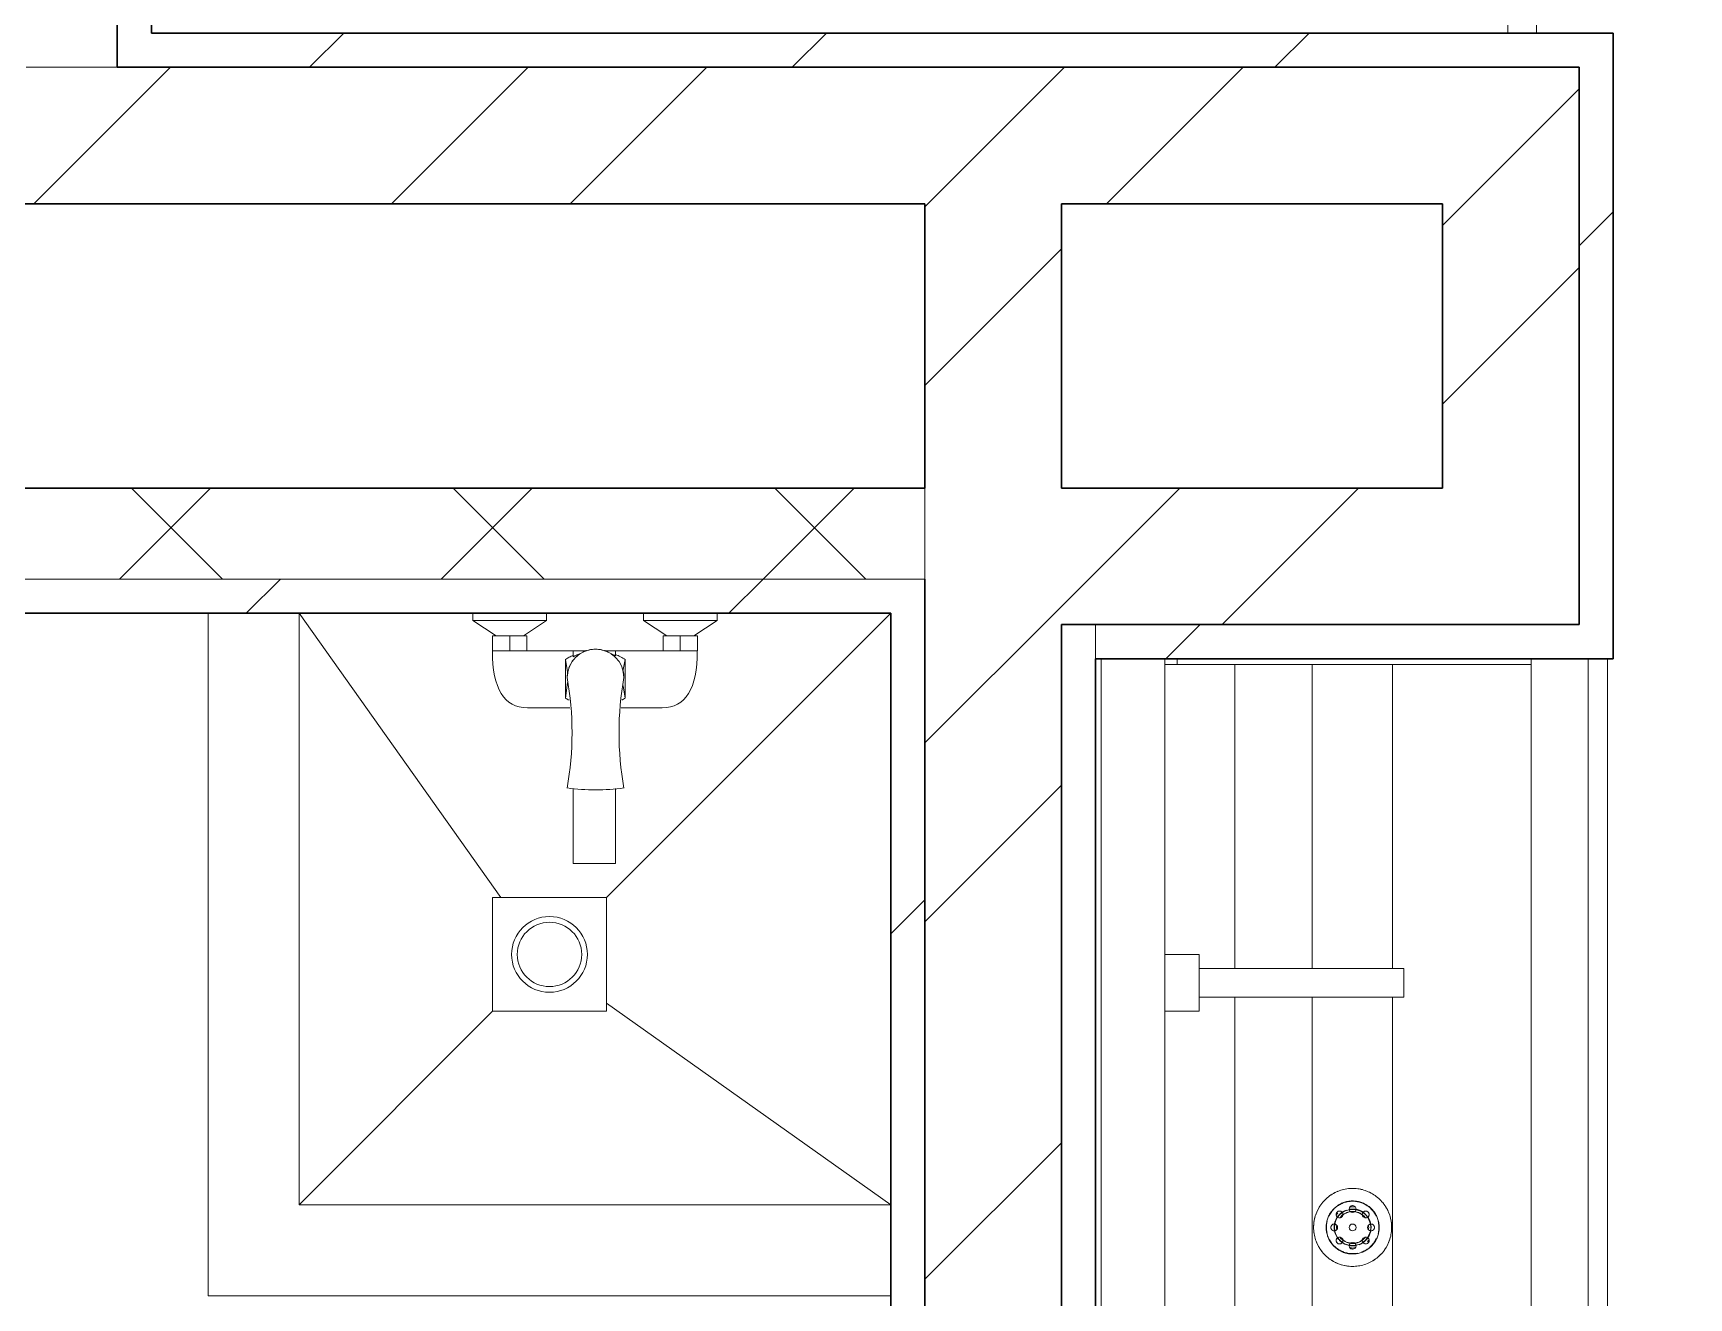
# Model space of a CAD drawing. Header units: millimetres. Extents: x -259809 to 472825, y -397243 to 31861.
# Drawn here: x -14705 to -13249, y -363169 to -362057 of the extents above; entities that cross this region are included whole.
import ezdxf

# ---------------------------------------------------------------- set-up
doc = ezdxf.new("R2010")
doc.units = ezdxf.units.MM
for name, color, linetype, lineweight in [('Витраж', 252, 'Continuous', 9), ('лс', 5, 'Continuous', 30), ('Обобщенные модели', 252, 'Continuous', 18), ('Сантехника', 252, 'Continuous', 18), ('Стены наружные', 252, 'Continuous', 18), ('Стены штриховка', 7, 'Continuous', 9)]:
    doc.layers.add(name, color=color, linetype=linetype, lineweight=lineweight)

# ---------------------------------------------------------------- blocks, each defined once
blk = doc.blocks.new('1 этаж')
at = {"layer": 'Витраж', "color": 251, "lineweight": 18, "true_color": 0x636466}
for p, q in [((-13408.3, -9345.3), (-13408.3, -9370.3)), ((-13383.3, -9370.3), (-13383.3, -9345.3)), ((-13408.3, -9370.3), (-13383.3, -9370.3))]:
    blk.add_line(p, q, dxfattribs=at)
at = {"layer": 'Обобщенные модели', "color": 251, "true_color": 0x636466}
for p, q in [((-14550.8, -9880.3), (-14550.8, -10480.3)), ((-14470.8, -10400.3), (-14470.8, -9880.3)), ((-14470.8, -9880.3), (-14293.5, -10130.3)), ((-13950.8, -9880.3), (-14200.8, -10130.3)), ((-14470.8, -10400.3), (-14300.8, -10230.3)), ((-14200.8, -10223), (-13950.8, -10400.3)), ((-13950.8, -10400.3), (-14470.8, -10400.3)), ((-14550.8, -10480.3), (-13950.8, -10480.3))]:
    blk.add_line(p, q, dxfattribs=at)
at = {"layer": 'Обобщенные модели', "color": 251, "lineweight": 9, "true_color": 0x636466}
for centre, radius, start, end in [((-14210.3, -9936.8), 24.9, 0, 180), ((-14507.6, -9985.4), 276.6, 349.8828, 10.1172), ((-13913.1, -9985.4), 276.6, 169.8828, 190.1172), ((-14210.3, -9849.6), 186, 262.307, 277.693)]:
    blk.add_arc(centre, radius, start, end, dxfattribs=at)
for points, knots in [([(-14210.3, -9911.9), (-14211.3, -9911.9), (-14212.8, -9912), (-14214.7, -9912.3), (-14215.7, -9912.4), (-14216.1, -9912.6)], [0, 0, 0, 0, 0.0714286, 0.1071429, 0.1428571, 0.1428571, 0.1428571, 0.1428571]), ([(-14204.6, -9912.6), (-14205, -9912.4), (-14206, -9912.3), (-14207.9, -9912), (-14209.3, -9911.9), (-14210.3, -9911.9)], [0.8571429, 0.8571429, 0.8571429, 0.8571429, 0.8928571, 0.9285714, 1, 1, 1, 1]), ([(-14232.6, -9925.6), (-14232.8, -9926), (-14233.2, -9926.9), (-14233.6, -9928), (-14233.9, -9928.6), (-14233.9, -9928.8)], [0.71428571, 0.71428571, 0.71428571, 0.71428571, 0.75, 0.78571429, 0.80227909, 0.80227909, 0.80227909, 0.80227909]), ([(-14229.6, -9921), (-14229.9, -9921.4), (-14230.4, -9922.1), (-14230.9, -9922.7), (-14231.1, -9923.1)], [0.57142857, 0.57142857, 0.57142857, 0.57142857, 0.60714286, 0.63719083, 0.63719083, 0.63719083, 0.63719083]), ([(-14224, -9915.9), (-14224.2, -9916.1), (-14224.7, -9916.4), (-14225.3, -9916.9), (-14225.9, -9917.3), (-14226.4, -9917.7), (-14226.8, -9918.1), (-14227, -9918.3), (-14227.1, -9918.4)], [0.365798, 0.365798, 0.365798, 0.365798, 0.3928571, 0.4107143, 0.4285714, 0.4464286, 0.4642857, 0.4733784, 0.4733784, 0.4733784, 0.4733784]), ([(-14218.2, -9913.1), (-14218.4, -9913.2), (-14219.1, -9913.4), (-14219.9, -9913.8), (-14220.7, -9914.1), (-14221.2, -9914.3), (-14221.4, -9914.4)], [0.1967317, 0.1967317, 0.1967317, 0.1967317, 0.21428571, 0.25, 0.26785714, 0.28571429, 0.28571429, 0.28571429, 0.28571429]), ([(-14199.3, -9914.4), (-14199.5, -9914.3), (-14200, -9914.1), (-14200.8, -9913.8), (-14201.6, -9913.4), (-14202.3, -9913.2), (-14202.5, -9913.1)], [0.71428571, 0.71428571, 0.71428571, 0.71428571, 0.73214286, 0.75, 0.78571429, 0.8032683, 0.8032683, 0.8032683, 0.8032683]), ([(-14193.6, -9918.4), (-14193.6, -9918.3), (-14194.1, -9917.9), (-14194.7, -9917.4), (-14195.4, -9916.9), (-14196, -9916.4), (-14196.4, -9916.1), (-14196.7, -9915.9)], [0.5266216, 0.5266216, 0.5266216, 0.5266216, 0.5357143, 0.5714286, 0.5892857, 0.6071429, 0.634202, 0.634202, 0.634202, 0.634202]), ([(-14189.6, -9923.1), (-14189.8, -9922.7), (-14190.3, -9922.1), (-14190.8, -9921.4), (-14191, -9921)], [0.36280917, 0.36280917, 0.36280917, 0.36280917, 0.39285714, 0.42857143, 0.42857143, 0.42857143, 0.42857143]), ([(-14186.7, -9928.8), (-14186.8, -9928.6), (-14187, -9928), (-14187.5, -9926.9), (-14187.9, -9926), (-14188.1, -9925.6)], [0.19772091, 0.19772091, 0.19772091, 0.19772091, 0.21428571, 0.25, 0.28571429, 0.28571429, 0.28571429, 0.28571429])]:
    blk.add_open_spline(points, degree=3, knots=knots, dxfattribs=at)
for points in [[(-14234.6, -9931), (-14235, -9932.8), (-14235.2, -9934.8), (-14235.2, -9936.8)], [(-14185.4, -9936.8), (-14185.4, -9934.8), (-14185.7, -9932.8), (-14186.1, -9931)]]:
    blk.add_open_spline(points, degree=3, dxfattribs=at)
at = {"layer": 'Сантехника', "color": 251, "true_color": 0x636466}
for p, q in [((-14318.3, -9880.3), (-14318.3, -9886.7)), ((-14253.3, -9886.7), (-14253.3, -9880.3)), ((-14168.3, -9880.3), (-14168.3, -9886.6)), ((-14103.3, -9886.6), (-14103.3, -9880.3)), ((-14318.3, -9886.7), (-14297.8, -9900.3)), ((-14253.3, -9886.7), (-14318.3, -9886.7)), ((-14273.8, -9900.3), (-14253.3, -9886.7)), ((-14168.3, -9886.6), (-14147.8, -9900.3)), ((-14103.3, -9886.6), (-14168.3, -9886.6)), ((-14123.8, -9900.3), (-14103.3, -9886.6)), ((-14300.8, -9900.3), (-14285.8, -9900.3)), ((-14300.8, -9913.3), (-14300.8, -9900.3)), ((-14285.8, -9900.3), (-14270.8, -9900.3)), ((-14285.8, -9900.3), (-14285.8, -9913.3)), ((-14270.8, -9900.3), (-14270.8, -9913.3)), ((-14150.8, -9900.3), (-14135.8, -9900.3)), ((-14150.8, -9913.3), (-14150.8, -9900.3)), ((-14135.8, -9900.3), (-14120.8, -9900.3)), ((-14135.8, -9913.3), (-14135.8, -9900.3)), ((-14120.8, -9900.3), (-14120.8, -9913.3)), ((-14301, -9913.4), (-14293.7, -9913.4)), ((-14285.8, -9913.3), (-14293.7, -9913.3)), ((-14277.9, -9913.3), (-14285.8, -9913.3)), ((-14277.9, -9913.3), (-14230, -9913.3)), ((-14236.7, -9955), (-14236.7, -9920.9)), ((-14236.7, -9920.9), (-14234.8, -9933.6)), ((-14230, -9918.6), (-14230, -9913.3)), ((-14230, -9913.3), (-14218.2, -9913.3)), ((-14202.5, -9913.3), (-14192.8, -9913.3)), ((-14192.8, -9913.3), (-14192.8, -9917.7)), ((-14192.8, -9913.3), (-14143.7, -9913.3)), ((-14186.2, -9931.2), (-14184.3, -9920.9)), ((-14184.3, -9920.9), (-14184.3, -9955)), ((-14135.8, -9913.3), (-14143.7, -9913.3)), ((-14127.9, -9913.3), (-14135.8, -9913.3)), ((-14127.9, -9913.4), (-14120.9, -9913.4)), ((-13765.8, -11590.3), (-13765.8, -9920.3)), ((-13709.8, -9925.3), (-13709.8, -9920.3)), ((-13709.8, -9920.3), (-13709.8, -9925.3)), ((-13709.8, -11585.3), (-13709.8, -9925.3)), ((-13709.8, -9925.3), (-13707.4, -9925.3)), ((-13698.9, -9925.3), (-13707.4, -9925.3)), ((-13698.9, -9925.3), (-13698.9, -9920.3)), ((-13387.8, -9925.3), (-13698.9, -9925.3)), ((-13648.4, -10192.9), (-13648.4, -9925.3)), ((-13580.4, -10192.8), (-13580.4, -9925.3)), ((-13509.7, -10192.8), (-13509.7, -9925.3)), ((-13387.8, -9920.3), (-13387.8, -9925.3)), ((-13387.8, -11585.3), (-13387.8, -9925.3)), ((-13337.8, -11590.3), (-13337.8, -9920.3)), ((-13320.8, -11590.3), (-13320.8, -9920.3)), ((-14236.7, -9955), (-14234.9, -9941.2)), ((-14184.3, -9955), (-14186.1, -9944.2)), ((-14270.2, -9963.5), (-14232.9, -9963.5)), ((-14187.8, -9963.5), (-14151.7, -9963.5)), ((-14230, -10093.1), (-14230, -10034.3)), ((-14192.8, -10034.5), (-14192.8, -10093.1)), ((-14230, -10093.1), (-14230, -10100.3)), ((-14230, -10100.3), (-14192.8, -10100.3)), ((-14192.8, -10100.3), (-14192.8, -10093.1)), ((-14300.8, -10130.3), (-14300.8, -10230.3)), ((-14200.8, -10130.3), (-14300.8, -10130.3)), ((-14200.8, -10230.3), (-14200.8, -10130.3)), ((-13679.8, -10180.3), (-13709.8, -10180.3)), ((-13679.8, -10230.3), (-13679.8, -10180.3)), ((-13499.8, -10192.8), (-13679.8, -10192.8)), ((-13499.8, -10217.8), (-13499.8, -10192.8)), ((-13679.8, -10217.8), (-13499.8, -10217.8)), ((-13648.4, -10742.9), (-13648.4, -10217.7)), ((-13580.4, -10742.8), (-13580.4, -10217.8)), ((-13509.7, -10742.8), (-13509.7, -10217.8)), ((-14300.8, -10230.3), (-14200.8, -10230.3)), ((-13709.8, -10230.3), (-13679.8, -10230.3))]:
    blk.add_line(p, q, dxfattribs=at)
at = {"layer": 'Сантехника', "color": 251, "true_color": 0x636466, "flags": 128}
for points in [[(-13510.5, -10420.3), (-13510.5, -10418.9), (-13510.6, -10417.6), (-13510.7, -10416.2), (-13510.9, -10414.8), (-13511.2, -10413.5), (-13511.5, -10412.2), (-13511.8, -10410.8), (-13512.2, -10409.5), (-13512.7, -10408.2), (-13513.2, -10407), (-13513.8, -10405.7), (-13514.4, -10404.5), (-13515, -10403.3), (-13515.7, -10402.1), (-13516.5, -10400.9), (-13517.3, -10399.8), (-13518.1, -10398.7), (-13519, -10397.7), (-13519.9, -10396.7), (-13520.9, -10395.7), (-13521.9, -10394.8), (-13522.9, -10393.9), (-13524, -10393), (-13525.1, -10392.2), (-13526.3, -10391.5), (-13527.4, -10390.7), (-13528.6, -10390.1), (-13529.9, -10389.4), (-13531.1, -10388.9), (-13532.4, -10388.3), (-13533.7, -10387.9), (-13535, -10387.5), (-13536.3, -10387.1), (-13537.6, -10386.8), (-13539, -10386.5), (-13540.3, -10386.3), (-13541.7, -10386.2), (-13543.1, -10386.1), (-13544.4, -10386), (-13545.8, -10386), (-13547.2, -10386.1), (-13548.5, -10386.2), (-13549.9, -10386.4), (-13551.3, -10386.6), (-13552.6, -10386.9), (-13553.9, -10387.2), (-13555.2, -10387.6), (-13556.5, -10388.1), (-13557.8, -10388.6), (-13559.1, -10389.1), (-13560.3, -10389.7), (-13561.5, -10390.4), (-13562.7, -10391.1), (-13563.9, -10391.8), (-13565, -10392.6), (-13566.1, -10393.4), (-13567.1, -10394.3), (-13568.2, -10395.2), (-13569.1, -10396.2), (-13570.1, -10397.1), (-13571, -10398.2), (-13571.9, -10399.2), (-13572.7, -10400.3), (-13573.5, -10401.5), (-13574.2, -10402.6), (-13574.9, -10403.8), (-13575.5, -10405), (-13576.1, -10406.3), (-13576.6, -10407.5), (-13577.1, -10408.8), (-13577.6, -10410.1), (-13577.9, -10411.4), (-13578.3, -10412.8), (-13578.5, -10414.1), (-13578.8, -10415.5), (-13578.9, -10416.8), (-13579, -10418.2), (-13579.1, -10419.6), (-13579.1, -10420.3)], [(-13568.1, -10420.3), (-13568.1, -10419.4), (-13568, -10418.5), (-13567.9, -10417.5), (-13567.8, -10416.6), (-13567.6, -10415.7), (-13567.4, -10414.8), (-13567.2, -10413.9), (-13566.9, -10413), (-13566.6, -10412.1), (-13566.3, -10411.2), (-13565.9, -10410.4), (-13565.5, -10409.6), (-13565, -10408.7), (-13564.5, -10407.9), (-13564, -10407.2), (-13563.5, -10406.4), (-13562.9, -10405.7), (-13562.3, -10404.9), (-13561.7, -10404.3), (-13561, -10403.6), (-13560.4, -10403), (-13559.6, -10402.4), (-13558.9, -10401.8), (-13558.2, -10401.2), (-13557.4, -10400.7), (-13556.6, -10400.2), (-13555.8, -10399.8), (-13555, -10399.3), (-13554.1, -10399), (-13553.2, -10398.6), (-13552.4, -10398.3), (-13551.5, -10398), (-13550.6, -10397.7), (-13549.7, -10397.5), (-13548.8, -10397.4), (-13547.8, -10397.2), (-13546.9, -10397.1), (-13546, -10397), (-13545.1, -10397), (-13544.1, -10397), (-13543.2, -10397.1), (-13542.3, -10397.2), (-13541.3, -10397.3), (-13540.4, -10397.4), (-13539.5, -10397.6), (-13538.6, -10397.9), (-13537.7, -10398.1), (-13536.8, -10398.4), (-13536, -10398.8), (-13535.1, -10399.1), (-13534.3, -10399.5), (-13533.4, -10400), (-13532.6, -10400.4), (-13531.9, -10400.9), (-13531.1, -10401.5), (-13530.3, -10402), (-13529.6, -10402.6), (-13528.9, -10403.3), (-13528.3, -10403.9), (-13527.6, -10404.6), (-13527, -10405.3), (-13526.4, -10406), (-13525.9, -10406.7), (-13525.3, -10407.5), (-13524.8, -10408.3), (-13524.4, -10409.1), (-13523.9, -10409.9), (-13523.5, -10410.8), (-13523.2, -10411.6), (-13522.8, -10412.5), (-13522.6, -10413.4), (-13522.3, -10414.3), (-13522.1, -10415.2), (-13521.9, -10416.1), (-13521.7, -10417), (-13521.6, -10418), (-13521.5, -10418.9), (-13521.5, -10419.8), (-13521.5, -10420.3)], [(-13565.2, -10409.7), (-13564.8, -10408.9), (-13564.3, -10408.1), (-13563.8, -10407.3), (-13563.3, -10406.6), (-13562.7, -10405.8), (-13562.1, -10405.1), (-13561.5, -10404.4), (-13560.9, -10403.8), (-13560.2, -10403.2), (-13559.5, -10402.6), (-13558.8, -10402)], [(-13561.3, -10403.9), (-13562, -10404.6), (-13562.6, -10405.3), (-13563.2, -10406), (-13563.7, -10406.7), (-13564.3, -10407.5), (-13564.8, -10408.3), (-13565.2, -10409.1)], [(-13561, -10420.3), (-13561, -10419.7), (-13560.9, -10419), (-13560.9, -10418.4), (-13560.8, -10417.7), (-13560.7, -10417.1), (-13560.5, -10416.5), (-13560.4, -10415.8), (-13560.2, -10415.2), (-13560, -10414.6), (-13559.7, -10414), (-13559.5, -10413.4), (-13559.2, -10412.8), (-13558.9, -10412.3), (-13558.5, -10411.7), (-13558.2, -10411.2), (-13557.8, -10410.6), (-13557.4, -10410.1), (-13557, -10409.6), (-13556.5, -10409.2), (-13556.1, -10408.7), (-13555.6, -10408.2), (-13555.1, -10407.8), (-13554.6, -10407.4), (-13554.1, -10407), (-13553.6, -10406.7)], [(-13558, -10401.4), (-13557.2, -10400.9), (-13556.5, -10400.4), (-13555.7, -10400), (-13554.8, -10399.6), (-13554, -10399.2), (-13553.1, -10398.8), (-13552.3, -10398.5), (-13551.4, -10398.2), (-13550.5, -10398), (-13549.6, -10397.8), (-13548.7, -10397.6), (-13547.8, -10397.5), (-13546.9, -10397.4), (-13546, -10397.3), (-13545.1, -10397.3), (-13544.1, -10397.3), (-13543.2, -10397.3), (-13542.3, -10397.4), (-13541.4, -10397.5), (-13540.5, -10397.7), (-13539.6, -10397.9), (-13538.7, -10398.1), (-13537.8, -10398.4), (-13536.9, -10398.7), (-13536.1, -10399), (-13535.2, -10399.4), (-13534.4, -10399.8), (-13533.6, -10400.2), (-13532.8, -10400.7), (-13532, -10401.2), (-13531.2, -10401.7), (-13530.5, -10402.2), (-13529.8, -10402.8), (-13529.1, -10403.4), (-13528.4, -10404.1), (-13527.8, -10404.8), (-13527.2, -10405.4), (-13526.6, -10406.2), (-13526.1, -10406.9), (-13525.6, -10407.7), (-13525.1, -10408.4), (-13524.6, -10409.2)], [(-13548.3, -10397.3), (-13549.2, -10397.4), (-13550.1, -10397.6), (-13551, -10397.9), (-13551.9, -10398.1), (-13552.8, -10398.4), (-13553.6, -10398.8), (-13554.5, -10399.1), (-13555.3, -10399.5)], [(-13548.2, -10404.5), (-13547.6, -10404.3), (-13546.9, -10404.3), (-13546.3, -10404.2), (-13545.6, -10404.1), (-13545, -10404.1), (-13544.3, -10404.1), (-13543.7, -10404.2), (-13543, -10404.2), (-13542.4, -10404.3), (-13541.8, -10404.4)], [(-13534.1, -10399.6), (-13534.7, -10399.3), (-13535.5, -10399), (-13536.4, -10398.6), (-13537.2, -10398.3), (-13538.1, -10398), (-13539, -10397.7), (-13539.9, -10397.5), (-13540.8, -10397.4), (-13541.8, -10397.2)], [(-13535.8, -10406.8), (-13535.3, -10407.2), (-13534.8, -10407.6), (-13534.3, -10408), (-13533.8, -10408.5), (-13533.3, -10408.9), (-13532.9, -10409.4), (-13532.4, -10409.9), (-13532, -10410.4), (-13531.6, -10410.9), (-13531.3, -10411.4), (-13530.9, -10412), (-13530.6, -10412.5), (-13530.3, -10413.1), (-13530, -10413.7), (-13529.8, -10414.3), (-13529.5, -10414.9), (-13529.3, -10415.5), (-13529.2, -10416.1), (-13529, -10416.8), (-13528.9, -10417.4), (-13528.8, -10418), (-13528.7, -10418.7), (-13528.6, -10419.3), (-13528.6, -10420), (-13528.6, -10420.3)], [(-13524.6, -10408.7), (-13525.1, -10407.9), (-13525.6, -10407.2), (-13526.1, -10406.4), (-13526.7, -10405.7), (-13527.3, -10404.9), (-13527.9, -10404.3), (-13528.6, -10403.6)], [(-13579.1, -10420.3), (-13579.1, -10421.7), (-13579, -10423.1), (-13578.9, -10424.4), (-13578.7, -10425.8), (-13578.4, -10427.1), (-13578.1, -10428.5), (-13577.8, -10429.8), (-13577.4, -10431.1), (-13576.9, -10432.4), (-13576.4, -10433.7), (-13575.8, -10434.9), (-13575.2, -10436.2), (-13574.6, -10437.4), (-13573.9, -10438.5), (-13573.1, -10439.7), (-13572.3, -10440.8), (-13571.5, -10441.9), (-13570.6, -10442.9), (-13569.7, -10443.9), (-13568.7, -10444.9), (-13567.7, -10445.9), (-13566.7, -10446.7), (-13565.6, -10447.6), (-13564.5, -10448.4), (-13563.3, -10449.2), (-13562.2, -10449.9), (-13561, -10450.6), (-13559.7, -10451.2), (-13558.5, -10451.8), (-13557.2, -10452.3), (-13555.9, -10452.8), (-13554.6, -10453.2), (-13553.3, -10453.5), (-13552, -10453.9), (-13550.6, -10454.1), (-13549.3, -10454.3), (-13547.9, -10454.5), (-13546.5, -10454.6), (-13545.2, -10454.6), (-13543.8, -10454.6), (-13542.4, -10454.5), (-13541.1, -10454.4), (-13539.7, -10454.2), (-13538.4, -10454), (-13537, -10453.7), (-13535.7, -10453.4), (-13534.4, -10453), (-13533.1, -10452.5), (-13531.8, -10452), (-13530.5, -10451.5), (-13529.3, -10450.9), (-13528.1, -10450.3), (-13526.9, -10449.6), (-13525.7, -10448.8), (-13524.6, -10448), (-13523.5, -10447.2), (-13522.5, -10446.3), (-13521.4, -10445.4), (-13520.5, -10444.5), (-13519.5, -10443.5), (-13518.6, -10442.5), (-13517.7, -10441.4), (-13516.9, -10440.3), (-13516.1, -10439.2), (-13515.4, -10438), (-13514.7, -10436.8), (-13514.1, -10435.6), (-13513.5, -10434.3), (-13513, -10433.1), (-13512.5, -10431.8), (-13512, -10430.5), (-13511.7, -10429.2), (-13511.3, -10427.9), (-13511.1, -10426.5), (-13510.8, -10425.2), (-13510.7, -10423.8), (-13510.6, -10422.4), (-13510.5, -10421.1), (-13510.5, -10420.3)], [(-13567.8, -10416.4), (-13567.9, -10417), (-13568, -10418), (-13568.1, -10418.9), (-13568.1, -10419.8), (-13568.1, -10420.3)], [(-13568.1, -10420.3), (-13568.1, -10421.2), (-13568, -10422.2), (-13567.9, -10423.1), (-13567.8, -10424)], [(-13521.5, -10420.3), (-13521.5, -10421.2), (-13521.6, -10422.2), (-13521.7, -10423.1), (-13521.8, -10424), (-13522, -10424.9), (-13522.2, -10425.9), (-13522.4, -10426.8), (-13522.7, -10427.6), (-13523, -10428.5), (-13523.3, -10429.4), (-13523.7, -10430.2), (-13524.1, -10431.1), (-13524.6, -10431.9), (-13525.1, -10432.7), (-13525.6, -10433.5), (-13526.1, -10434.2), (-13526.7, -10435), (-13527.3, -10435.7), (-13527.9, -10436.4), (-13528.6, -10437), (-13529.2, -10437.7), (-13530, -10438.3), (-13530.7, -10438.9), (-13531.4, -10439.4), (-13532.2, -10439.9), (-13533, -10440.4), (-13533.8, -10440.9), (-13534.7, -10441.3), (-13535.5, -10441.7), (-13536.4, -10442), (-13537.2, -10442.3), (-13538.1, -10442.6), (-13539, -10442.9), (-13539.9, -10443.1), (-13540.8, -10443.3), (-13541.8, -10443.4), (-13542.7, -10443.5), (-13543.6, -10443.6), (-13544.5, -10443.6), (-13545.5, -10443.6), (-13546.4, -10443.6), (-13547.3, -10443.5), (-13548.3, -10443.4), (-13549.2, -10443.2), (-13550.1, -10443), (-13551, -10442.8), (-13551.9, -10442.5), (-13552.8, -10442.2), (-13553.6, -10441.9), (-13554.5, -10441.5), (-13555.3, -10441.1), (-13556.2, -10440.7), (-13557, -10440.2), (-13557.7, -10439.7), (-13558.5, -10439.2), (-13559.3, -10438.6), (-13560, -10438), (-13560.7, -10437.4), (-13561.3, -10436.7), (-13562, -10436.1), (-13562.6, -10435.4), (-13563.2, -10434.6), (-13563.7, -10433.9), (-13564.3, -10433.1), (-13564.8, -10432.3), (-13565.2, -10431.5), (-13565.7, -10430.7), (-13566.1, -10429.8), (-13566.4, -10429), (-13566.8, -10428.1), (-13567, -10427.2), (-13567.3, -10426.3), (-13567.5, -10425.4), (-13567.7, -10424.5), (-13567.9, -10423.6), (-13568, -10422.7), (-13568.1, -10421.7), (-13568.1, -10420.8), (-13568.1, -10420.3)], [(-13567.8, -10420.3), (-13567.8, -10419.4), (-13567.8, -10418.5), (-13567.7, -10417.6), (-13567.5, -10416.6), (-13567.4, -10415.7), (-13567.2, -10414.8)], [(-13567.3, -10425.4), (-13567.5, -10424.5), (-13567.6, -10423.6), (-13567.7, -10422.6), (-13567.8, -10421.7), (-13567.8, -10420.8), (-13567.8, -10420.3)], [(-13553.8, -10433.8), (-13554.3, -10433.4), (-13554.9, -10433), (-13555.4, -10432.6), (-13555.8, -10432.2), (-13556.3, -10431.7), (-13556.7, -10431.3), (-13557.2, -10430.8), (-13557.6, -10430.3), (-13558, -10429.7), (-13558.3, -10429.2), (-13558.7, -10428.7), (-13559, -10428.1), (-13559.3, -10427.5), (-13559.6, -10426.9), (-13559.8, -10426.3), (-13560.1, -10425.7), (-13560.3, -10425.1), (-13560.5, -10424.5), (-13560.6, -10423.9), (-13560.7, -10423.2), (-13560.8, -10422.6), (-13560.9, -10422), (-13561, -10421.3), (-13561, -10420.7), (-13561, -10420.3)], [(-13528.6, -10420.3), (-13528.6, -10421), (-13528.7, -10421.6), (-13528.7, -10422.3), (-13528.8, -10422.9), (-13528.9, -10423.5), (-13529.1, -10424.2), (-13529.2, -10424.8), (-13529.4, -10425.4), (-13529.6, -10426), (-13529.9, -10426.6), (-13530.1, -10427.2), (-13530.4, -10427.8), (-13530.7, -10428.4), (-13531.1, -10428.9), (-13531.4, -10429.5), (-13531.8, -10430), (-13532.2, -10430.5), (-13532.6, -10431), (-13533.1, -10431.5), (-13533.5, -10431.9), (-13534, -10432.4), (-13534.5, -10432.8), (-13535, -10433.2), (-13535.5, -10433.6), (-13536, -10433.9)], [(-13521.8, -10420.3), (-13521.8, -10421.2), (-13521.8, -10422.2), (-13521.9, -10423.1), (-13522.1, -10424), (-13522.2, -10424.9), (-13522.4, -10425.8)], [(-13522.3, -10415.2), (-13522.1, -10416.2), (-13522, -10417.1), (-13521.9, -10418), (-13521.8, -10418.9), (-13521.8, -10419.8), (-13521.8, -10420.3)], [(-13521.9, -10424.5), (-13521.7, -10423.6), (-13521.6, -10422.7), (-13521.5, -10421.7), (-13521.5, -10420.8), (-13521.5, -10420.3)], [(-13521.5, -10420.3), (-13521.5, -10419.4), (-13521.6, -10418.5), (-13521.7, -10417.5), (-13521.8, -10416.6)], [(-13540.9, -10443), (-13541.8, -10443.2), (-13542.7, -10443.3), (-13543.6, -10443.3), (-13544.6, -10443.3), (-13545.5, -10443.3), (-13546.4, -10443.3), (-13547.3, -10443.2), (-13548.2, -10443.1), (-13549.1, -10442.9), (-13550, -10442.7), (-13550.9, -10442.5), (-13551.8, -10442.3), (-13552.7, -10442), (-13553.5, -10441.6), (-13554.4, -10441.3), (-13555.2, -10440.9), (-13556, -10440.4), (-13556.8, -10440), (-13557.6, -10439.5), (-13558.4, -10438.9), (-13559.1, -10438.4), (-13559.8, -10437.8), (-13560.5, -10437.2), (-13561.2, -10436.5), (-13561.8, -10435.9), (-13562.4, -10435.2), (-13563, -10434.5), (-13563.5, -10433.7), (-13564.1, -10433), (-13564.5, -10432.2), (-13565, -10431.4)], [(-13565, -10431.9), (-13564.5, -10432.7), (-13564, -10433.5), (-13563.5, -10434.2), (-13562.9, -10435), (-13562.3, -10435.7), (-13561.7, -10436.4), (-13561, -10437)], [(-13524.4, -10431), (-13524.8, -10431.8), (-13525.3, -10432.6), (-13525.8, -10433.3), (-13526.3, -10434.1), (-13526.9, -10434.8), (-13527.5, -10435.5), (-13528.1, -10436.2), (-13528.8, -10436.8), (-13529.4, -10437.5), (-13530.1, -10438.1), (-13530.8, -10438.6)], [(-13528.3, -10436.7), (-13527.6, -10436.1), (-13527, -10435.4), (-13526.4, -10434.6), (-13525.9, -10433.9), (-13525.3, -10433.1), (-13524.8, -10432.3), (-13524.4, -10431.5)], [(-13555.8, -10440.9), (-13555, -10441.3), (-13554.1, -10441.7), (-13553.2, -10442), (-13552.4, -10442.3), (-13551.5, -10442.6), (-13550.6, -10442.9), (-13549.7, -10443.1), (-13548.8, -10443.3), (-13547.8, -10443.4)], [(-13541.5, -10436.2), (-13542, -10436.3), (-13542.7, -10436.4), (-13543.3, -10436.4), (-13544, -10436.5), (-13544.6, -10436.5), (-13545.3, -10436.5), (-13545.9, -10436.5), (-13546.6, -10436.4), (-13547.2, -10436.3), (-13547.8, -10436.2), (-13548.1, -10436.2)], [(-13531.6, -10439.2), (-13532.4, -10439.7), (-13533.1, -10440.2), (-13533.9, -10440.6), (-13534.8, -10441), (-13535.6, -10441.4), (-13536.5, -10441.8), (-13537.3, -10442.1)], [(-13536.8, -10442.2), (-13536, -10441.9), (-13535.1, -10441.5), (-13534.3, -10441.1), (-13534.1, -10441)]]:
    blk.add_lwpolyline(points, dxfattribs=at)
at = {"layer": 'Сантехника', "color": 251, "true_color": 0x636466}
for centre, radius, start, end in [((-14250.8, -10180.3), 33.3, 0, 180), ((-14250.8, -10180.3), 28.3, 0, 180), ((-14250.8, -10180.3), 33.3, 180, 0), ((-14250.8, -10180.3), 28.3, 180, 0), ((-13544.8, -10420.3), 34.3, 112.2071, 130.7179), ((-13544.8, -10420.3), 34.3, 81.2405, 94.5295), ((-13544.8, -10420.3), 34.3, 75.5624, 79.0767), ((-13544.8, -10420.3), 34.3, 56.5875, 71.3412), ((-13544.8, -10420.3), 34.3, 145.0376, 161.2102), ((-13544.8, -10420.3), 23, 144, 154.1058), ((-13544.8, -10420.3), 15.9, 0, 180), ((-13556.3, -10408.9), 3, 45, 225), ((-13556.3, -10408.9), 3, 135, 195), ((-13556.3, -10408.9), 3, 225, 45), ((-13556.3, -10408.9), 3, 90, 120), ((-13544.8, -10420.3), 16.2, 110.5449, 135), ((-13544.8, -10420.3), 13.9, 45, 135), ((-13544.8, -10420.3), 13.9, 45, 135), ((-13556.3, -10408.9), 3, 330, 45), ((-13544.8, -10420.3), 14.1, 102.5449, 112.5), ((-13544.8, -10420.3), 16.2, 48.5253, 101.028), ((-13544.8, -10404.1), 3, 0, 180), ((-13544.8, -10404.1), 3, 100.5906, 180), ((-13544.8, -10404.1), 3, 180, 255), ((-13544.8, -10404.1), 3, 180, 0), ((-13544.8, -10420.3), 14.1, 92.4724, 101.25), ((-13544.8, -10420.3), 14.1, 84.6458, 100.001), ((-13544.8, -10420.3), 18.1, 83.5568, 96.4432), ((-13544.8, -10404.1), 3, 0, 90), ((-13544.8, -10420.3), 14.1, 80.0449, 90), ((-13544.8, -10404.1), 3, 285, 0), ((-13544.8, -10420.3), 14.1, 68.7949, 78.75), ((-13533.3, -10408.9), 3, 135, 210), ((-13533.3, -10408.9), 3, 135, 315), ((-13533.3, -10408.9), 3, 315, 135), ((-13533.3, -10408.9), 3, 60, 90), ((-13533.3, -10408.9), 3, 345, 45), ((-13544.8, -10420.3), 23, 25.3123, 36), ((-13544.8, -10420.3), 34.3, 20.4173, 38.2302), ((-13544.8, -10420.3), 34.3, 170.2639, 180), ((-13544.8, -10420.3), 34.3, 180, 184.4583), ((-13544.8, -10420.3), 34.3, 164.3157, 167.198), ((-13561, -10420.3), 3, 90, 180), ((-13561, -10420.3), 3, 150, 180), ((-13561, -10420.3), 3, 180, 210), ((-13561, -10420.3), 3, 180, 270), ((-13561, -10420.3), 3, 90, 105), ((-13544.8, -10420.3), 16.2, 158.4339, 180), ((-13561, -10420.3), 3, 30, 90), ((-13561, -10420.3), 3, 0, 90), ((-13561, -10420.3), 3, 270, 0), ((-13544.8, -10420.3), 15.9, 180, 0), ((-13544.8, -10420.3), 16.2, 136.7674, 155.2568), ((-13544.8, -10420.3), 18.1, 136.4294, 141.4432), ((-13556.3, -10408.9), 3, 210, 225), ((-13544.8, -10420.3), 14.1, 173.2684, 180), ((-13544.8, -10420.3), 14.1, 180, 186.7316), ((-13556.3, -10408.9), 3, 225, 285), ((-13544.8, -10420.3), 14.1, 136.2949, 141.7649), ((-13544.8, -10420.3), 14.1, 127.2178, 138.2234), ((-13544.8, -10420.3), 14.1, 125.0449, 135), ((-13544.8, -10420.3), 14.1, 113.7949, 123.75), ((-13544.8, -10420.3), 3, 0, 180), ((-13544.8, -10420.3), 3, 180, 0), ((-13544.8, -10420.3), 14.1, 57.5449, 67.5), ((-13544.8, -10420.3), 14.1, 46.2949, 56.25), ((-13544.8, -10420.3), 14.1, 42.2028, 55.2148), ((-13544.8, -10420.3), 14.1, 38.2351, 45), ((-13533.3, -10408.9), 3, 255, 315), ((-13544.8, -10420.3), 16.2, 39.3943, 45), ((-13528.6, -10420.3), 3, 90, 180), ((-13528.6, -10420.3), 3, 180, 270), ((-13533.3, -10408.9), 3, 315, 330), ((-13528.6, -10420.3), 3, 90, 150), ((-13544.8, -10420.3), 14.1, 0, 6.7316), ((-13544.8, -10420.3), 14.1, 353.2684, 0), ((-13544.8, -10420.3), 16.2, 338.4339, 0), ((-13528.6, -10420.3), 3, 75, 90), ((-13528.6, -10420.3), 3, 0, 90), ((-13528.6, -10420.3), 3, 270, 0), ((-13528.6, -10420.3), 3, 0, 30), ((-13528.6, -10420.3), 3, 330, 0), ((-13544.8, -10420.3), 34.3, 6.3782, 10.0463), ((-13544.8, -10420.3), 34.3, 352.082, 0), ((-13544.8, -10420.3), 34.3, 0, 4.4583), ((-13544.8, -10420.3), 34.3, 186.4389, 190.0463), ((-13544.8, -10420.3), 34.3, 200.4173, 218.2302), ((-13544.8, -10420.3), 23, 205.3123, 216), ((-13561, -10420.3), 3, 255, 270), ((-13561, -10420.3), 3, 270, 330), ((-13556.3, -10431.8), 3, 135, 315), ((-13556.3, -10431.8), 3, 165, 225), ((-13556.3, -10431.8), 3, 135, 150), ((-13556.3, -10431.8), 3, 75, 135), ((-13556.3, -10431.8), 3, 315, 135), ((-13556.3, -10431.8), 3, 240, 270), ((-13544.8, -10420.3), 16.2, 225, 279.3844), ((-13544.8, -10420.3), 14.1, 218.2351, 225), ((-13544.8, -10420.3), 14.1, 221.7766, 232.7822), ((-13544.8, -10420.3), 13.9, 225, 315), ((-13544.8, -10420.3), 13.9, 225, 315), ((-13544.8, -10420.3), 14.1, 226.2949, 236.25), ((-13556.3, -10431.8), 3, 315, 30), ((-13544.8, -10420.3), 14.1, 237.5449, 247.5), ((-13544.8, -10420.3), 14.1, 248.7949, 258.75), ((-13544.8, -10436.5), 3, 0, 180), ((-13544.8, -10436.5), 3, 105, 173.3284), ((-13544.8, -10420.3), 14.1, 260.0449, 270), ((-13544.8, -10420.3), 14.1, 260.5238, 275.3542), ((-13544.8, -10420.3), 14.1, 271.2949, 281.25), ((-13544.8, -10436.5), 3, 6.6716, 75), ((-13544.8, -10420.3), 14.1, 282.5449, 292.5), ((-13544.8, -10420.3), 14.1, 293.7949, 303.75), ((-13544.8, -10420.3), 16.2, 290.5449, 311.4747), ((-13544.8, -10420.3), 14.1, 304.7852, 317.7972), ((-13544.8, -10420.3), 14.1, 305.0449, 315), ((-13533.3, -10431.8), 3, 45, 225), ((-13533.3, -10431.8), 3, 150, 225), ((-13533.3, -10431.8), 3, 225, 45), ((-13544.8, -10420.3), 14.1, 316.2949, 321.7649), ((-13533.3, -10431.8), 3, 45, 105), ((-13544.8, -10420.3), 16.2, 315, 320.552), ((-13533.3, -10431.8), 3, 270, 300), ((-13544.8, -10420.3), 18.1, 316.1528, 321.4432), ((-13528.6, -10420.3), 3, 210, 270), ((-13533.3, -10431.8), 3, 30, 45), ((-13533.3, -10431.8), 3, 315, 15), ((-13528.6, -10420.3), 3, 270, 285), ((-13544.8, -10420.3), 23, 324, 334.1058), ((-13544.8, -10420.3), 34.3, 325.0376, 341.2102), ((-13544.8, -10420.3), 34.3, 344.3157, 347.198), ((-13544.8, -10420.3), 34.3, 236.5875, 252.8932), ((-13544.8, -10436.5), 3, 180, 259.4094), ((-13544.8, -10436.5), 3, 180, 0), ((-13544.8, -10420.3), 18.1, 263.5568, 276.4432), ((-13544.8, -10436.5), 3, 270, 0), ((-13544.8, -10420.3), 34.3, 292.2071, 310.7179), ((-13544.8, -10420.3), 34.3, 313.5244, 316.5478), ((-13544.8, -10420.3), 34.3, 255.5624, 259.0767), ((-13544.8, -10420.3), 34.3, 261.2405, 274.5295)]:
    blk.add_arc(centre, radius, start, end, dxfattribs=at)
for points in [[(-14301, -9913.4), (-14301, -9946.8), (-14290.7, -9963.5), (-14270.2, -9963.5)], [(-14236.7, -9920.9), (-14235.7, -9920.3), (-14233.4, -9919), (-14231.1, -9917.9), (-14230, -9917.4)], [(-14230, -9918.6), (-14227.9, -9917.4), (-14225.7, -9916.4), (-14223.4, -9915.6)], [(-14196.5, -9916), (-14195.3, -9916.5), (-14194.1, -9917), (-14192.8, -9917.7)], [(-14192.8, -9916.6), (-14191.3, -9917.2), (-14188.3, -9918.5), (-14185.6, -9920.1), (-14184.3, -9920.9)], [(-14151.7, -9963.5), (-14131.2, -9963.5), (-14120.9, -9946.8), (-14120.9, -9913.4)], [(-14233.4, -9956.9), (-14234.6, -9956.3), (-14235.7, -9955.6), (-14236.7, -9955)], [(-14184.3, -9955), (-14185.2, -9955.6), (-14186.2, -9956.1), (-14187.2, -9956.7)]]:
    blk.add_open_spline(points, degree=3, dxfattribs=at)
at = {"layer": 'Стены наружные', "color": 251, "lineweight": 30, "true_color": 0x636466}
for p, q in [((-14630.8, -9400.3), (-14630.8, -5345.3)), ((-14600.8, -9370.3), (-14600.8, -5375.3)), ((-13315.8, -9370.3), (-14600.8, -9370.3)), ((-13315.8, -9920.3), (-13315.8, -9370.3)), ((-13345.8, -9400.3), (-14630.8, -9400.3)), ((-13345.8, -9890.3), (-13345.8, -9400.3)), ((-15520.8, -9520.3), (-13920.8, -9520.3)), ((-13920.8, -9520.3), (-13920.8, -9770.3)), ((-13800.8, -9770.3), (-13800.8, -9520.3)), ((-13800.8, -9520.3), (-13465.8, -9520.3)), ((-13465.8, -9520.3), (-13465.8, -9770.3)), ((-13920.8, -9770.3), (-14748.3, -9770.3)), ((-13465.8, -9770.3), (-13800.8, -9770.3)), ((-13920.8, -9850.3), (-13920.8, -11620.3)), ((-15490.8, -9880.3), (-13950.8, -9880.3)), ((-13950.8, -9880.3), (-13950.8, -10740.3)), ((-13800.8, -11620.3), (-13800.8, -9890.3)), ((-13345.8, -9890.3), (-13800.8, -9890.3)), ((-13770.8, -11590.3), (-13770.8, -9920.3)), ((-13770.8, -9920.3), (-13315.8, -9920.3))]:
    blk.add_line(p, q, dxfattribs=at)
at = {"layer": 'Стены наружные', "color": 251, "linetype": 'Continuous', "lineweight": 9, "true_color": 0x636466}
for p, q in [((-14461.7, -9400.3), (-14431.7, -9370.3)), ((-14037.4, -9400.3), (-14007.4, -9370.3)), ((-13613.1, -9400.3), (-13583.1, -9370.3)), ((-14704, -9520.3), (-14584, -9400.3)), ((-14389.7, -9520.3), (-14269.7, -9400.3)), ((-14232.5, -9520.3), (-14112.5, -9400.3)), ((-13918.2, -9520.3), (-13798.2, -9400.3)), ((-13761.1, -9520.3), (-13641.1, -9400.3)), ((-13446.7, -9520.3), (-13345.8, -9419.4)), ((-13920.8, -9522.9), (-13918.2, -9520.3)), ((-13465.8, -9539.4), (-13446.7, -9520.3)), ((-13345.8, -9557.3), (-13315.8, -9527.3)), ((-13920.8, -9680.1), (-13800.8, -9560.1)), ((-13465.8, -9696.5), (-13345.8, -9576.5)), ((-14628.8, -9850.3), (-14548.8, -9770.3)), ((-14538.3, -9850.3), (-14618.3, -9770.3)), ((-14346, -9850.3), (-14266, -9770.3)), ((-14255.5, -9850.3), (-14335.5, -9770.3)), ((-14063.1, -9850.3), (-13983.1, -9770.3)), ((-13972.7, -9850.3), (-14052.7, -9770.3)), ((-13800.8, -9874.4), (-13696.7, -9770.3)), ((-13659.6, -9890.3), (-13539.6, -9770.3)), ((-14517.4, -9880.3), (-14487.4, -9850.3)), ((-14093.1, -9880.3), (-14063.1, -9850.3)), ((-13920.8, -9994.4), (-13800.8, -9874.4)), ((-13708.9, -9920.3), (-13678.9, -9890.3)), ((-13920.8, -10151.5), (-13800.8, -10031.5)), ((-13950.8, -10162.3), (-13920.8, -10132.3)), ((-13920.8, -10465.8), (-13800.8, -10345.8))]:
    blk.add_line(p, q, dxfattribs=at)
at = {"layer": 'Стены штриховка', "color": 251, "true_color": 0x636466}
for p, q in [((-14710.8, -9400.3), (-14630.8, -9400.3)), ((-13920.8, -9850.3), (-13920.8, -9770.3)), ((-13920.8, -9850.3), (-14748.3, -9850.3)), ((-13770.8, -9920.3), (-13770.8, -9890.3))]:
    blk.add_line(p, q, dxfattribs=at)

msp = doc.modelspace()

# ---------------------------------------------------------------- hatches: boundary and pattern name
at = {"layer": 'лс', "lineweight": 5}
h = msp.add_hatch(dxfattribs=at)
h.set_pattern_fill('ANSI31', color=4, scale=100)
h.set_pattern_definition([(45, (7e-12, 55557.13), (-224.5064, 224.5064), [])])
h.paths.add_polyline_path([(-29281.7, -366334.3), (-4405.2, -366334.3), (-4405.2, -364593), (-5981.9, -364593), (-5981.9, -364588.7), (-8829.6, -364588.7), (-8829.6, -364591.6), (-30595.5, -364591.6), (-30595.5, -358232.4), (-32731.9, -358232.4), (-32731.9, -364572.7), (-40514.3, -364572.7), (-40514.3, -366445.8), (-39730, -366445.8), (-39730, -369715.4), (-34251.2, -369715.4), (-34251.2, -372621.1), (-29281.7, -372621.1)])
edge = h.paths.add_edge_path(flags=16)
edge.add_ellipse((-39267.7, -365126.6), major_axis=(911.9, 0), ratio=0.29514, start_angle=0, end_angle=360)
h.paths.add_polyline_path([(-39746.2, -365398.8), (-38817.6, -365398.8), (-38817.6, -364890.3), (-39746.2, -364890.3)], flags=16)

# ---------------------------------------------------------------- block references
msp.add_blockref('1 этаж', (0, -352686.9))

doc.saveas('drawing.dxf')
